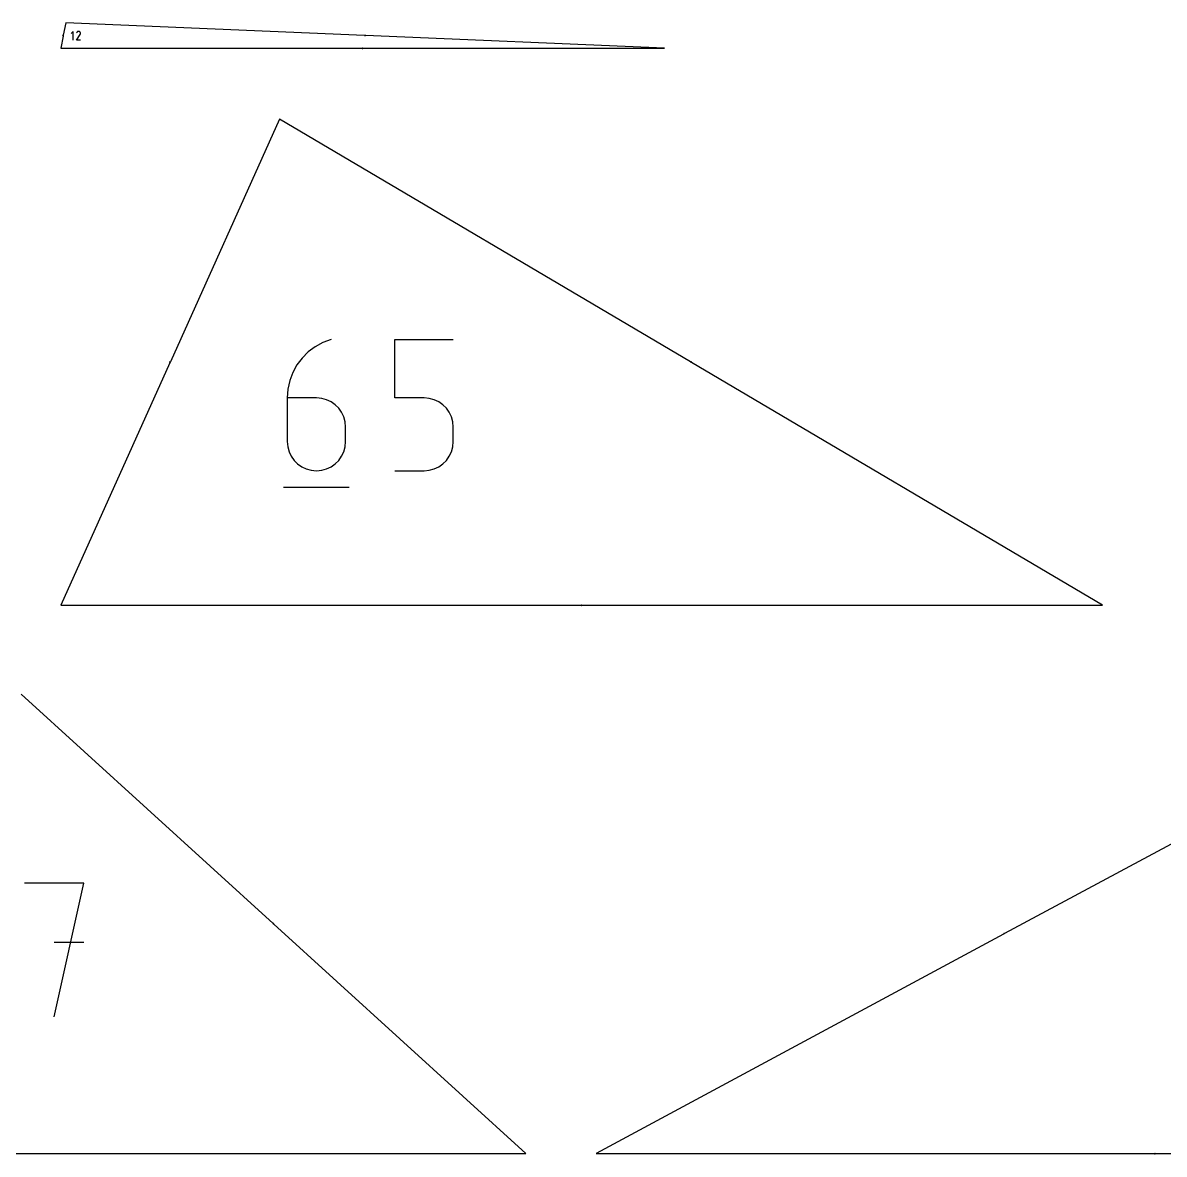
# Model space of a CAD drawing. Extents: x 0 to 500, y 0 to 1020.
# Drawn here: x 102.4 to 153.9, y 521.5 to 572.5 of the extents above; entities that cross this region are included whole.
import ezdxf

# ---------------------------------------------------------------- set-up
doc = ezdxf.new("R2010")
doc.units = 0

msp = doc.modelspace()

# ---------------------------------------------------------------- linework, layer by layer
at = {"layer": 'annotation', "color": 1}
for p, q in [((104.703717, 572.152584), (104.615071, 572.063912)), ((104.703717, 571.753839), (104.703717, 572.152584)), ((104.885441, 572.132252), (104.87437, 572.12133)), ((104.898019, 572.140926), (104.885441, 572.132252)), ((104.911766, 572.147262), (104.898019, 572.140926)), ((104.926348, 572.151174), (104.911766, 572.147262)), ((104.941425, 572.152574), (104.926348, 572.151174)), ((104.956663, 572.151374), (104.941425, 572.152574)), ((104.971724, 572.147488), (104.956663, 572.151374)), ((104.986271, 572.140828), (104.971724, 572.147488)), ((104.999282, 572.131588), (104.986271, 572.140828)), ((104.986271, 572.140828), (104.986271, 572.140828)), ((105.010161, 572.120502), (104.999282, 572.131588)), ((104.242882, 571.962235), (104.241856, 571.956964)), ((104.254224, 571.957293), (104.242882, 571.962235)), ((104.24425, 571.969172), (104.244242, 571.968885)), ((104.244242, 571.968885), (104.244281, 571.968601)), ((104.244308, 571.969456), (104.24425, 571.969172)), ((104.244281, 571.968601), (104.244369, 571.968328)), ((104.244417, 571.96973), (104.244308, 571.969456)), ((104.244369, 571.968328), (104.244502, 571.968071)), ((104.244576, 571.969987), (104.244417, 571.96973)), ((104.244502, 571.968071), (104.244682, 571.967838)), ((104.244653, 571.970083), (104.244576, 571.969987)), ((104.244576, 571.969987), (104.244576, 571.969987)), ((104.244737, 571.970172), (104.244653, 571.970083)), ((104.244682, 571.967838), (104.244907, 571.967636)), ((104.244827, 571.970255), (104.244737, 571.970172)), ((104.244925, 571.970332), (104.244827, 571.970255)), ((104.244907, 571.967636), (104.244907, 571.967636)), ((104.244907, 571.967636), (104.245887, 571.966973)), ((104.245027, 571.970401), (104.244925, 571.970332)), ((104.245135, 571.970463), (104.245027, 571.970401)), ((104.245248, 571.970517), (104.245135, 571.970463)), ((104.245364, 571.970563), (104.245248, 571.970517)), ((104.245483, 571.9706), (104.245364, 571.970563)), ((104.246643, 571.970848), (104.245483, 571.9706)), ((104.245483, 571.9706), (104.245483, 571.9706)), ((104.245887, 571.966973), (104.24692, 571.966418)), ((104.247811, 571.970976), (104.246643, 571.970848)), ((104.24692, 571.966418), (104.247998, 571.965973)), ((104.248161, 571.961208), (104.247648, 571.958572)), ((104.248978, 571.970986), (104.247811, 571.970976)), ((104.247998, 571.965973), (104.249111, 571.965638)), ((104.250136, 571.970879), (104.248978, 571.970986)), ((104.249111, 571.965638), (104.250251, 571.965416)), ((104.251276, 571.970657), (104.250136, 571.970879)), ((104.250251, 571.965416), (104.251409, 571.965309)), ((104.252389, 571.970322), (104.251276, 571.970657)), ((104.251409, 571.965309), (104.252577, 571.965318)), ((104.253467, 571.969876), (104.252389, 571.970322)), ((104.252577, 571.965318), (104.253745, 571.965444)), ((104.2545, 571.969319), (104.253467, 571.969876)), ((104.253745, 571.965444), (104.254904, 571.96569)), ((104.25548, 571.968654), (104.2545, 571.969319)), ((104.254904, 571.96569), (104.255023, 571.965727)), ((104.254904, 571.96569), (104.254904, 571.96569)), ((104.255023, 571.965727), (104.255139, 571.965772)), ((104.255139, 571.965772), (104.25525, 571.965826)), ((104.25525, 571.965826), (104.255358, 571.965888)), ((104.255358, 571.965888), (104.25546, 571.965957)), ((104.25546, 571.965957), (104.255558, 571.966034)), ((104.255704, 571.968452), (104.25548, 571.968654)), ((104.25548, 571.968654), (104.25548, 571.968654)), ((104.255558, 571.966034), (104.25565, 571.966119)), ((104.25565, 571.966119), (104.255736, 571.96621)), ((104.255883, 571.968219), (104.255704, 571.968452)), ((104.255736, 571.96621), (104.255816, 571.966309)), ((104.255816, 571.966309), (104.255973, 571.966564)), ((104.255816, 571.966309), (104.255816, 571.966309)), ((104.256016, 571.967963), (104.255883, 571.968219)), ((104.255973, 571.966564), (104.256079, 571.966837)), ((104.256103, 571.96769), (104.256016, 571.967963)), ((104.256079, 571.966837), (104.256136, 571.96712)), ((104.256143, 571.967406), (104.256103, 571.96769)), ((104.256136, 571.96712), (104.256143, 571.967406)), ((104.853264, 571.753835), (105.016903, 572.017273)), ((105.030357, 571.753835), (104.853264, 571.753835)), ((104.865142, 572.108245), (104.853515, 572.085939)), ((104.87437, 572.12133), (104.865142, 572.108245)), ((105.01881, 572.107907), (105.010161, 572.120502)), ((105.016903, 572.017273), (105.017099, 572.017515)), ((105.016903, 572.017273), (105.016903, 572.017273)), ((105.017099, 572.017515), (105.017287, 572.017759)), ((105.017287, 572.017759), (105.017468, 572.018007)), ((105.017468, 572.018007), (105.017643, 572.018262)), ((105.017643, 572.018262), (105.017814, 572.018525)), ((105.017814, 572.018525), (105.017982, 572.018798)), ((105.017982, 572.018798), (105.018148, 572.019083)), ((105.018148, 572.019083), (105.018313, 572.019382)), ((105.018313, 572.019382), (105.018479, 572.019699)), ((105.018479, 572.019699), (105.025235, 572.034206)), ((105.018479, 572.019699), (105.018479, 572.019699)), ((105.025134, 572.094144), (105.01881, 572.107907)), ((105.029035, 572.079552), (105.025134, 572.094144)), ((105.025235, 572.034206), (105.029183, 572.049243)), ((105.030417, 572.064472), (105.029035, 572.079552)), ((105.029183, 572.049243), (105.030417, 572.064472)), ((117.861111, 571.956097), (117.867138, 571.95584)), ((117.861795, 571.964275), (117.861625, 571.960269)), ((117.861625, 571.960269), (117.861625, 571.960269)), ((117.861625, 571.960269), (117.861647, 571.959785)), ((117.861647, 571.959785), (117.861753, 571.959327)), ((117.861753, 571.959327), (117.861933, 571.958901)), ((117.861889, 571.965087), (117.861795, 571.964275)), ((117.864472, 571.964161), (117.861795, 571.964275)), ((117.862095, 571.965862), (117.861889, 571.965087)), ((117.861933, 571.958901), (117.862182, 571.958516)), ((117.862407, 571.966592), (117.862095, 571.965862)), ((117.862182, 571.958516), (117.862491, 571.958179)), ((117.862815, 571.967265), (117.862407, 571.966592)), ((117.862491, 571.958179), (117.862853, 571.957899)), ((117.863312, 571.967874), (117.862815, 571.967265)), ((117.862853, 571.957899), (117.863262, 571.957682)), ((117.863262, 571.957682), (117.863709, 571.957539)), ((117.863892, 571.968408), (117.863312, 571.967874)), ((117.863709, 571.957539), (117.864187, 571.957475)), ((117.864545, 571.968859), (117.863892, 571.968408)), ((117.864187, 571.957475), (117.86467, 571.957498)), ((117.864187, 571.957475), (117.864187, 571.957475)), ((117.864951, 571.964097), (117.864472, 571.964161)), ((117.865265, 571.969216), (117.864545, 571.968859)), ((117.86467, 571.957498), (117.865129, 571.957603)), ((117.865399, 571.963954), (117.864951, 571.964097)), ((117.865129, 571.957603), (117.865554, 571.957784)), ((117.866044, 571.969471), (117.865265, 571.969216)), ((117.865808, 571.963739), (117.865399, 571.963954)), ((117.865554, 571.957784), (117.865939, 571.958032)), ((117.86617, 571.96346), (117.865808, 571.963739)), ((117.865939, 571.958032), (117.866275, 571.958341)), ((117.866044, 571.969471), (117.866044, 571.969471)), ((117.866479, 571.963124), (117.86617, 571.96346)), ((117.866275, 571.958341), (117.866555, 571.958704)), ((117.866727, 571.96274), (117.866479, 571.963124)), ((117.866555, 571.958704), (117.866771, 571.959113)), ((117.866907, 571.962315), (117.866727, 571.96274)), ((117.866771, 571.959113), (117.866914, 571.959561)), ((117.867012, 571.961857), (117.866907, 571.962315)), ((117.866914, 571.959561), (117.866978, 571.960041)), ((117.866978, 571.960041), (117.867035, 571.961374)), ((117.867035, 571.961374), (117.867012, 571.961857)), ((117.867035, 571.961374), (117.867035, 571.961374)), ((117.871554, 571.961175), (117.871497, 571.959841)), ((117.871497, 571.959841), (117.871497, 571.959841)), ((117.871497, 571.959841), (117.87152, 571.959358)), ((117.87152, 571.959358), (117.871626, 571.9589)), ((117.871618, 571.961654), (117.871554, 571.961175)), ((117.871762, 571.962102), (117.871618, 571.961654)), ((117.871626, 571.9589), (117.871806, 571.958475)), ((117.871978, 571.962511), (117.871762, 571.962102)), ((117.871846, 571.967012), (117.871782, 571.966534)), ((117.871782, 571.966534), (117.871782, 571.966534)), ((117.871782, 571.966534), (117.871805, 571.966051)), ((117.871805, 571.966051), (117.87191, 571.965592)), ((117.871806, 571.958475), (117.872055, 571.958091)), ((117.87199, 571.967458), (117.871846, 571.967012)), ((117.87191, 571.965592), (117.872091, 571.965167)), ((117.872258, 571.962874), (117.871978, 571.962511)), ((117.872206, 571.967866), (117.87199, 571.967458)), ((117.872055, 571.958091), (117.872364, 571.957755)), ((117.872091, 571.965167), (117.872339, 571.964781)), ((117.872486, 571.968228), (117.872206, 571.967866)), ((117.872594, 571.963183), (117.872258, 571.962874)), ((117.872339, 571.964781), (117.872648, 571.964444)), ((117.872364, 571.957755), (117.872726, 571.957476)), ((117.872822, 571.968537), (117.872486, 571.968228)), ((117.872979, 571.963432), (117.872594, 571.963183)), ((117.872648, 571.964444), (117.873011, 571.964164)), ((117.872726, 571.957476), (117.873135, 571.957261)), ((117.873207, 571.968785), (117.872822, 571.968537)), ((117.873405, 571.963612), (117.872979, 571.963432)), ((117.873011, 571.964164), (117.873419, 571.963948)), ((117.873135, 571.957261), (117.873582, 571.957118)), ((117.873632, 571.968965), (117.873207, 571.968785)), ((117.873862, 571.963717), (117.873405, 571.963612)), ((117.873419, 571.963948), (117.873866, 571.963804)), ((117.873582, 571.957118), (117.87406, 571.957054)), ((117.87409, 571.969071), (117.873632, 571.968965)), ((117.874345, 571.96374), (117.873862, 571.963717)), ((117.873866, 571.963804), (117.874345, 571.96374)), ((117.87406, 571.957054), (117.874543, 571.957077)), ((117.87406, 571.957054), (117.87406, 571.957054)), ((117.874573, 571.969093), (117.87409, 571.969071)), ((117.874345, 571.96374), (117.874827, 571.963763)), ((117.874824, 571.963677), (117.874345, 571.96374)), ((117.874345, 571.96374), (117.874345, 571.96374)), ((117.874345, 571.96374), (117.874345, 571.96374)), ((117.874543, 571.957077), (117.875, 571.957182)), ((117.875051, 571.96903), (117.874573, 571.969093)), ((117.874573, 571.969093), (117.874573, 571.969093)), ((117.875271, 571.963533), (117.874824, 571.963677)), ((117.874827, 571.963763), (117.875285, 571.963868)), ((117.875, 571.957182), (117.875425, 571.957361)), ((117.875499, 571.968886), (117.875051, 571.96903)), ((117.875679, 571.963317), (117.875271, 571.963533)), ((117.875285, 571.963868), (117.87571, 571.964049)), ((117.875425, 571.957361), (117.87581, 571.957609)), ((117.875907, 571.96867), (117.875499, 571.968886)), ((117.876042, 571.963036), (117.875679, 571.963317)), ((117.87571, 571.964049), (117.876095, 571.964298)), ((117.87581, 571.957609), (117.876147, 571.957917)), ((117.87627, 571.96839), (117.875907, 571.96867)), ((117.876351, 571.9627), (117.876042, 571.963036)), ((117.876095, 571.964298), (117.876432, 571.964607)), ((117.876147, 571.957917), (117.876427, 571.958278)), ((117.876579, 571.968054), (117.87627, 571.96839)), ((117.876599, 571.962314), (117.876351, 571.9627)), ((117.876427, 571.958278), (117.876643, 571.958687)), ((117.876432, 571.964607), (117.876712, 571.96497)), ((117.876827, 571.967669), (117.876579, 571.968054)), ((117.876779, 571.961889), (117.876599, 571.962314)), ((117.876643, 571.958687), (117.876787, 571.959134)), ((117.876712, 571.96497), (117.876928, 571.965379)), ((117.876885, 571.96143), (117.876779, 571.961889)), ((117.876787, 571.959134), (117.876851, 571.959613)), ((117.877007, 571.967245), (117.876827, 571.967669)), ((117.876851, 571.959613), (117.876907, 571.960947)), ((117.876907, 571.960947), (117.876885, 571.96143)), ((117.876907, 571.960947), (117.876907, 571.960947)), ((117.876928, 571.965379), (117.877072, 571.965827)), ((117.877113, 571.966788), (117.877007, 571.967245)), ((117.877072, 571.965827), (117.877136, 571.966307)), ((117.877136, 571.966307), (117.877113, 571.966788)), ((117.877136, 571.966307), (117.877136, 571.966307)), ((117.755558, 571.395854), (117.749526, 571.395854)), ((117.749924, 571.389801), (117.749865, 571.388988)), ((117.749865, 571.388988), (117.749865, 571.384965)), ((117.752544, 571.388988), (117.749865, 571.388988)), ((117.749865, 571.384965), (117.749865, 571.384965)), ((117.749865, 571.384965), (117.749908, 571.384483)), ((117.749908, 571.384483), (117.750032, 571.384029)), ((117.750097, 571.390583), (117.749924, 571.389801)), ((117.750032, 571.384029), (117.75023, 571.383611)), ((117.750377, 571.391324), (117.750097, 571.390583)), ((117.75023, 571.383611), (117.750495, 571.383237)), ((117.750756, 571.392013), (117.750377, 571.391324)), ((117.750495, 571.383237), (117.750817, 571.382913)), ((117.751227, 571.392641), (117.750756, 571.392013)), ((117.750817, 571.382913), (117.751191, 571.382648)), ((117.751191, 571.382648), (117.751609, 571.38245)), ((117.751782, 571.393198), (117.751227, 571.392641)), ((117.751609, 571.38245), (117.752062, 571.382325)), ((117.752415, 571.393675), (117.751782, 571.393198)), ((117.752062, 571.382325), (117.752544, 571.382282)), ((117.753118, 571.394061), (117.752415, 571.393675)), ((117.753025, 571.388945), (117.752544, 571.388988)), ((117.752544, 571.382282), (117.753025, 571.382325)), ((117.752544, 571.382282), (117.752544, 571.382282)), ((117.753478, 571.38882), (117.753025, 571.388945)), ((117.753025, 571.382325), (117.753478, 571.38245)), ((117.753884, 571.394346), (117.753118, 571.394061)), ((117.753895, 571.388622), (117.753478, 571.38882)), ((117.753478, 571.38245), (117.753895, 571.382648)), ((117.753884, 571.394346), (117.753884, 571.394346)), ((117.754269, 571.388357), (117.753895, 571.388622)), ((117.753895, 571.382648), (117.754269, 571.382913)), ((117.754592, 571.388034), (117.754269, 571.388357)), ((117.754269, 571.382913), (117.754592, 571.383237)), ((117.754856, 571.387659), (117.754592, 571.388034)), ((117.754592, 571.383237), (117.754856, 571.383611)), ((117.755055, 571.387242), (117.754856, 571.387659)), ((117.754856, 571.383611), (117.755055, 571.384029)), ((117.75518, 571.386788), (117.755055, 571.387242)), ((117.755055, 571.384029), (117.75518, 571.384483)), ((117.755223, 571.386306), (117.75518, 571.386788)), ((117.75518, 571.384483), (117.755223, 571.384965)), ((117.755223, 571.384965), (117.755223, 571.386306)), ((117.755223, 571.386306), (117.755223, 571.386306)), ((117.76544, 571.395854), (117.759408, 571.395854)), ((117.759789, 571.392146), (117.759746, 571.391664)), ((117.759746, 571.391664), (117.759746, 571.390329)), ((117.759746, 571.390329), (117.759746, 571.390329)), ((117.759746, 571.390329), (117.759789, 571.389848)), ((117.759914, 571.3926), (117.759789, 571.392146)), ((117.759789, 571.389848), (117.759914, 571.389395)), ((117.760112, 571.393017), (117.759914, 571.3926)), ((117.759914, 571.389395), (117.760112, 571.388978)), ((117.760376, 571.393392), (117.760112, 571.393017)), ((117.760112, 571.388978), (117.760376, 571.388605)), ((117.760699, 571.393715), (117.760376, 571.393392)), ((117.760376, 571.388605), (117.760699, 571.388282)), ((117.761073, 571.39398), (117.760699, 571.393715)), ((117.760699, 571.388282), (117.761073, 571.388019)), ((117.76149, 571.394178), (117.761073, 571.39398)), ((117.761073, 571.388019), (117.76149, 571.387821)), ((117.76108, 571.382282), (117.761847, 571.38257)), ((117.76108, 571.382282), (117.76108, 571.382282)), ((117.761943, 571.394303), (117.76149, 571.394178)), ((117.76149, 571.387821), (117.761943, 571.387697)), ((117.761847, 571.38257), (117.762552, 571.382957)), ((117.762425, 571.394346), (117.761943, 571.394303)), ((117.761943, 571.387697), (117.762425, 571.387654)), ((117.762906, 571.394303), (117.762425, 571.394346)), ((117.762425, 571.394346), (117.762425, 571.394346)), ((117.762425, 571.387654), (117.765104, 571.387654)), ((117.762552, 571.382957), (117.763185, 571.383435)), ((117.763359, 571.394178), (117.762906, 571.394303)), ((117.763185, 571.383435), (117.763742, 571.383994)), ((117.763776, 571.39398), (117.763359, 571.394178)), ((117.763742, 571.383994), (117.764213, 571.384623)), ((117.76415, 571.393715), (117.763776, 571.39398)), ((117.764473, 571.393392), (117.76415, 571.393715)), ((117.764213, 571.384623), (117.764592, 571.385313)), ((117.764738, 571.393017), (117.764473, 571.393392)), ((117.764592, 571.385313), (117.764872, 571.386055)), ((117.764936, 571.3926), (117.764738, 571.393017)), ((117.764872, 571.386055), (117.765045, 571.386839)), ((117.765061, 571.392146), (117.764936, 571.3926)), ((117.765045, 571.386839), (117.765104, 571.387654)), ((117.765104, 571.391664), (117.765061, 571.392146)), ((117.765104, 571.387654), (117.765104, 571.391664)), ((117.765104, 571.391664), (117.765104, 571.391664)), ((116.336289, 558.255672), (115.959235, 558.114299)), ((116.336289, 558.255672), (116.336289, 558.255672)), ((119.214263, 555.616236), (119.214263, 558.255672)), ((119.214263, 558.255672), (121.846637, 558.255672)), ((115.613238, 557.923816), (115.30185, 557.688996)), ((115.959235, 558.114299), (115.613238, 557.923816)), ((109.069077, 557.226397), (109.069024, 557.225579)), ((109.069024, 557.225579), (109.069088, 557.224778)), ((109.069077, 557.226397), (109.069077, 557.226397)), ((109.069088, 557.224778), (109.069264, 557.224004)), ((109.069264, 557.224004), (109.069544, 557.223268)), ((109.069544, 557.223268), (109.069924, 557.22258)), ((109.069924, 557.22258), (109.070398, 557.22195)), ((109.070398, 557.22195), (109.070959, 557.221391)), ((109.070959, 557.221391), (109.071603, 557.220911)), ((109.071603, 557.220911), (109.072322, 557.220522)), ((109.073422, 557.222964), (109.072322, 557.220522)), ((109.072322, 557.220522), (109.075977, 557.218875)), ((109.072431, 557.233736), (109.072357, 557.233286)), ((109.072357, 557.233286), (109.072361, 557.232828)), ((109.072361, 557.232828), (109.072444, 557.232373)), ((109.072579, 557.23417), (109.072431, 557.233736)), ((109.072444, 557.232373), (109.072608, 557.231932)), ((109.072802, 557.234575), (109.072579, 557.23417)), ((109.072608, 557.231932), (109.072854, 557.231515)), ((109.073096, 557.234942), (109.072802, 557.234575)), ((109.072854, 557.231515), (109.073325, 557.230917)), ((109.073461, 557.235261), (109.073096, 557.234942)), ((109.073659, 557.223386), (109.073422, 557.222964)), ((109.073877, 557.235505), (109.073461, 557.235261)), ((109.073461, 557.235261), (109.073461, 557.235261)), ((109.073958, 557.223748), (109.073659, 557.223386)), ((109.074318, 557.235667), (109.073877, 557.235505)), ((109.07431, 557.224048), (109.073958, 557.223748)), ((109.074704, 557.22428), (109.07431, 557.224048)), ((109.074773, 557.235749), (109.074318, 557.235667)), ((109.07513, 557.224442), (109.074704, 557.22428)), ((109.075231, 557.235752), (109.074773, 557.235749)), ((109.075579, 557.22453), (109.07513, 557.224442)), ((109.075682, 557.235679), (109.075231, 557.235752)), ((109.07604, 557.224539), (109.075579, 557.22453)), ((109.076115, 557.235529), (109.075682, 557.235679)), ((109.075977, 557.218875), (109.075977, 557.218875)), ((109.075977, 557.218875), (109.076434, 557.218716)), ((109.076504, 557.224466), (109.07604, 557.224539)), ((109.07652, 557.235306), (109.076115, 557.235529)), ((109.076434, 557.218716), (109.076899, 557.218644)), ((109.076961, 557.224308), (109.076504, 557.224466)), ((109.076886, 557.23501), (109.07652, 557.235306)), ((109.077202, 557.234644), (109.076886, 557.23501)), ((109.076899, 557.218644), (109.077361, 557.218653)), ((109.078178, 557.223759), (109.076961, 557.224308)), ((109.076961, 557.224308), (109.076961, 557.224308)), ((109.077209, 557.234635), (109.077202, 557.234644)), ((109.077202, 557.234644), (109.077202, 557.234644)), ((109.077215, 557.234627), (109.077209, 557.234635)), ((109.077221, 557.234619), (109.077215, 557.234627)), ((109.077226, 557.234611), (109.077221, 557.234619)), ((109.077231, 557.234603), (109.077226, 557.234611)), ((109.077236, 557.234595), (109.077231, 557.234603)), ((109.077241, 557.234587), (109.077236, 557.234595)), ((109.077245, 557.234578), (109.077241, 557.234587)), ((109.077249, 557.23457), (109.077245, 557.234578)), ((109.082481, 557.226783), (109.077249, 557.23457)), ((109.077249, 557.23457), (109.077249, 557.23457)), ((109.077361, 557.218653), (109.077811, 557.218741)), ((109.077811, 557.218741), (109.078239, 557.218902)), ((109.078599, 557.223522), (109.078178, 557.223759)), ((109.078239, 557.218902), (109.078633, 557.219135)), ((109.078962, 557.223222), (109.078599, 557.223522)), ((109.078633, 557.219135), (109.078986, 557.219433)), ((109.079261, 557.22287), (109.078962, 557.223222)), ((109.078986, 557.219433), (109.079285, 557.219795)), ((109.079494, 557.222476), (109.079261, 557.22287)), ((109.079285, 557.219795), (109.079522, 557.220216)), ((109.079656, 557.222049), (109.079494, 557.222476)), ((109.079522, 557.220216), (109.079681, 557.220673)), ((109.079522, 557.220216), (109.079522, 557.220216)), ((109.079744, 557.221599), (109.079656, 557.222049)), ((109.079659, 557.216848), (109.082136, 557.222347)), ((109.079681, 557.220673), (109.079753, 557.221137)), ((109.079753, 557.221137), (109.079744, 557.221599)), ((109.084682, 557.231667), (109.082481, 557.226783)), ((115.028624, 557.41461), (114.79711, 557.105431)), ((115.30185, 557.688996), (115.028624, 557.41461)), ((132.566558, 557.223406), (132.572859, 557.219686)), ((132.569091, 557.226495), (132.569041, 557.225936)), ((132.569041, 557.225936), (132.569086, 557.225382)), ((132.569086, 557.225382), (132.569224, 557.224845)), ((132.569241, 557.227046), (132.569091, 557.226495)), ((132.569224, 557.224845), (132.569452, 557.224338)), ((132.569493, 557.227576), (132.569241, 557.227046)), ((132.569452, 557.224338), (132.569765, 557.223873)), ((132.571966, 557.231764), (132.569493, 557.227576)), ((132.569493, 557.227576), (132.569493, 557.227576)), ((132.569765, 557.223873), (132.570161, 557.223464)), ((132.570161, 557.223464), (132.570637, 557.223122)), ((132.570637, 557.223122), (132.570637, 557.223122)), ((132.570637, 557.223122), (132.571167, 557.22287)), ((132.571167, 557.22287), (132.571717, 557.222721)), ((132.571717, 557.222721), (132.572276, 557.222671)), ((132.57253, 557.232579), (132.571966, 557.231764)), ((132.574764, 557.230112), (132.571966, 557.231764)), ((132.572276, 557.222671), (132.572829, 557.222717)), ((132.573194, 557.233291), (132.57253, 557.232579)), ((132.572829, 557.222717), (132.573366, 557.222855)), ((132.573944, 557.233893), (132.573194, 557.233291)), ((132.573366, 557.222855), (132.573873, 557.223083)), ((132.573873, 557.223083), (132.574337, 557.223398)), ((132.574766, 557.23438), (132.573944, 557.233893)), ((132.574337, 557.223398), (132.574747, 557.223795)), ((132.574747, 557.223795), (132.575089, 557.224271)), ((132.575241, 557.22977), (132.574764, 557.230112)), ((132.575646, 557.234747), (132.574766, 557.23438)), ((132.575089, 557.224271), (132.575912, 557.225665)), ((132.575638, 557.229361), (132.575241, 557.22977)), ((132.575952, 557.228897), (132.575638, 557.229361)), ((132.576572, 557.234987), (132.575646, 557.234747)), ((132.575912, 557.225665), (132.576164, 557.226195)), ((132.575912, 557.225665), (132.575912, 557.225665)), ((132.57618, 557.228391), (132.575952, 557.228897)), ((132.576164, 557.226195), (132.576314, 557.226745)), ((132.576318, 557.227855), (132.57618, 557.228391)), ((132.576314, 557.226745), (132.576364, 557.227303)), ((132.576364, 557.227303), (132.576318, 557.227855)), ((132.577528, 557.235096), (132.576572, 557.234987)), ((132.578503, 557.235066), (132.577528, 557.235096)), ((132.579482, 557.234894), (132.578503, 557.235066)), ((132.579482, 557.234894), (132.579482, 557.234894)), ((132.580962, 557.217026), (132.588402, 557.229627)), ((132.588402, 557.229627), (132.583947, 557.228479)), ((114.610861, 556.766232), (114.473429, 556.401785)), ((114.79711, 557.105431), (114.610861, 556.766232)), ((114.473429, 556.401785), (114.388365, 556.016862)), ((114.388365, 556.016862), (114.359221, 555.616236)), ((114.359221, 555.616236), (114.359221, 553.64623)), ((115.675408, 555.616236), (114.359221, 555.616236)), ((115.912127, 555.595111), (115.675408, 555.616236)), ((116.134872, 555.534185), (115.912127, 555.595111)), ((116.339937, 555.437132), (116.134872, 555.534185)), ((116.523618, 555.307626), (116.339937, 555.437132)), ((116.68221, 555.149343), (116.523618, 555.307626)), ((116.812009, 554.965955), (116.68221, 555.149343)), ((120.53045, 555.616236), (119.214263, 555.616236)), ((120.766778, 555.595111), (120.53045, 555.616236)), ((120.989314, 555.534185), (120.766778, 555.595111)), ((121.194318, 555.437132), (120.989314, 555.534185)), ((121.378048, 555.307626), (121.194318, 555.437132)), ((121.536763, 555.149343), (121.378048, 555.307626)), ((121.666721, 554.965955), (121.536763, 555.149343)), ((116.909309, 554.761137), (116.812009, 554.965955)), ((116.970406, 554.538563), (116.909309, 554.761137)), ((121.76418, 554.761137), (121.666721, 554.965955)), ((121.825399, 554.538563), (121.76418, 554.761137)), ((116.991595, 554.301907), (116.970406, 554.538563)), ((116.991595, 553.64623), (116.991595, 554.301907)), ((116.991595, 554.301907), (116.991595, 554.301907)), ((121.846637, 554.301907), (121.825399, 554.538563)), ((121.846637, 553.64623), (121.846637, 554.301907)), ((121.846637, 554.301907), (121.846637, 554.301907)), ((114.359221, 553.64623), (114.359221, 553.64623)), ((114.359221, 553.64623), (114.380471, 553.40946)), ((116.970406, 553.40946), (116.991595, 553.64623)), ((121.825387, 553.40946), (121.846637, 553.64623)), ((114.380471, 553.40946), (114.441721, 553.186578)), ((114.441721, 553.186578), (114.53922, 552.981315)), ((116.812009, 552.981315), (116.909309, 553.186578)), ((116.909309, 553.186578), (116.970406, 553.40946)), ((121.666638, 552.981315), (121.764137, 553.186578)), ((121.764137, 553.186578), (121.825387, 553.40946)), ((114.53922, 552.981315), (114.669217, 552.7974)), ((114.669217, 552.7974), (114.827962, 552.638561)), ((114.827962, 552.638561), (115.011705, 552.508528)), ((116.339937, 552.508528), (116.523618, 552.638561)), ((116.523618, 552.638561), (116.68221, 552.7974)), ((116.68221, 552.7974), (116.812009, 552.981315)), ((121.194153, 552.508528), (121.377895, 552.638561)), ((121.377895, 552.638561), (121.536641, 552.7974)), ((121.536641, 552.7974), (121.666638, 552.981315)), ((115.011705, 552.508528), (115.216693, 552.41103)), ((115.216693, 552.41103), (115.439178, 552.349796)), ((115.439178, 552.349796), (115.675408, 552.328556)), ((115.675408, 552.328556), (115.912127, 552.349796)), ((115.675408, 552.328556), (115.675408, 552.328556)), ((115.912127, 552.349796), (116.134872, 552.41103)), ((116.134872, 552.41103), (116.339937, 552.508528)), ((119.214263, 552.328556), (120.53045, 552.328556)), ((120.53045, 552.328556), (120.76668, 552.349796)), ((120.53045, 552.328556), (120.53045, 552.328556)), ((120.76668, 552.349796), (120.989164, 552.41103)), ((120.989164, 552.41103), (121.194153, 552.508528)), ((114.194372, 551.587667), (117.15793, 551.587667)), ((127.637483, 546.274026), (127.631451, 546.274026)), ((127.63185, 546.267973), (127.63179, 546.26716)), ((127.63179, 546.26716), (127.63179, 546.263136)), ((127.634469, 546.26716), (127.63179, 546.26716)), ((127.63179, 546.263136), (127.63179, 546.263136)), ((127.63179, 546.263136), (127.631833, 546.262654)), ((127.631833, 546.262654), (127.631958, 546.262201)), ((127.632023, 546.268755), (127.63185, 546.267973)), ((127.631958, 546.262201), (127.632156, 546.261783)), ((127.632302, 546.269495), (127.632023, 546.268755)), ((127.632156, 546.261783), (127.63242, 546.261408)), ((127.632681, 546.270185), (127.632302, 546.269495)), ((127.63242, 546.261408), (127.632743, 546.261085)), ((127.633152, 546.270813), (127.632681, 546.270185)), ((127.632743, 546.261085), (127.633117, 546.26082)), ((127.633117, 546.26082), (127.633534, 546.260622)), ((127.633708, 546.27137), (127.633152, 546.270813)), ((127.633534, 546.260622), (127.633987, 546.260497)), ((127.634341, 546.271846), (127.633708, 546.27137)), ((127.633987, 546.260497), (127.634469, 546.260454)), ((127.635044, 546.272232), (127.634341, 546.271846)), ((127.63495, 546.267116), (127.634469, 546.26716)), ((127.634469, 546.260454), (127.63495, 546.260497)), ((127.634469, 546.260454), (127.634469, 546.260454)), ((127.635403, 546.266992), (127.63495, 546.267116)), ((127.63495, 546.260497), (127.635403, 546.260622)), ((127.63581, 546.272518), (127.635044, 546.272232)), ((127.63582, 546.266793), (127.635403, 546.266992)), ((127.635403, 546.260622), (127.63582, 546.26082)), ((127.63581, 546.272518), (127.63581, 546.272518)), ((127.636194, 546.266529), (127.63582, 546.266793)), ((127.63582, 546.26082), (127.636194, 546.261085)), ((127.636517, 546.266205), (127.636194, 546.266529)), ((127.636194, 546.261085), (127.636517, 546.261408)), ((127.636782, 546.265831), (127.636517, 546.266205)), ((127.636517, 546.261408), (127.636782, 546.261783)), ((127.63698, 546.265413), (127.636782, 546.265831)), ((127.636782, 546.261783), (127.63698, 546.262201)), ((127.637105, 546.26496), (127.63698, 546.265413)), ((127.63698, 546.262201), (127.637105, 546.262654)), ((127.637148, 546.264478), (127.637105, 546.26496)), ((127.637105, 546.262654), (127.637148, 546.263136)), ((127.637148, 546.263136), (127.637148, 546.264478)), ((127.637148, 546.264478), (127.637148, 546.264478)), ((127.641715, 546.270325), (127.641672, 546.269843)), ((127.641672, 546.269843), (127.641672, 546.268508)), ((127.641672, 546.268508), (127.641672, 546.268508)), ((127.641672, 546.268508), (127.641715, 546.268026)), ((127.641715, 546.263625), (127.641672, 546.263144)), ((127.641672, 546.263144), (127.641672, 546.263144)), ((127.641672, 546.263144), (127.641715, 546.262664)), ((127.641839, 546.270778), (127.641715, 546.270325)), ((127.641715, 546.268026), (127.641839, 546.267573)), ((127.641839, 546.264079), (127.641715, 546.263625)), ((127.641715, 546.262664), (127.641839, 546.262212)), ((127.642038, 546.271194), (127.641839, 546.270778)), ((127.641839, 546.267573), (127.642038, 546.267155)), ((127.642038, 546.264497), (127.641839, 546.264079)), ((127.641839, 546.262212), (127.642038, 546.261795)), ((127.642303, 546.271568), (127.642038, 546.271194)), ((127.642038, 546.267155), (127.642302, 546.266781)), ((127.642303, 546.264872), (127.642038, 546.264497)), ((127.642038, 546.261795), (127.642302, 546.261422)), ((127.642302, 546.266781), (127.642625, 546.266457)), ((127.642302, 546.261422), (127.642625, 546.261099)), ((127.642626, 546.27189), (127.642303, 546.271568)), ((127.642626, 546.265195), (127.642303, 546.264872)), ((127.642625, 546.266457), (127.642999, 546.266193)), ((127.642625, 546.261099), (127.642999, 546.260835)), ((127.643, 546.272154), (127.642626, 546.27189)), ((127.643, 546.26546), (127.642626, 546.265195)), ((127.642999, 546.266193), (127.643417, 546.265994)), ((127.642999, 546.260835), (127.643417, 546.260636)), ((127.643417, 546.272351), (127.643, 546.272154)), ((127.643417, 546.265658), (127.643, 546.26546)), ((127.64387, 546.272475), (127.643417, 546.272351)), ((127.643417, 546.265994), (127.64387, 546.26587)), ((127.64387, 546.265783), (127.643417, 546.265658)), ((127.643417, 546.260636), (127.64387, 546.260512)), ((127.644351, 546.272518), (127.64387, 546.272475)), ((127.64387, 546.26587), (127.644351, 546.265826)), ((127.644351, 546.265826), (127.64387, 546.265783)), ((127.64387, 546.260512), (127.644351, 546.260468)), ((127.644831, 546.272475), (127.644351, 546.272518)), ((127.644351, 546.272518), (127.644351, 546.272518)), ((127.644351, 546.265826), (127.644832, 546.26587)), ((127.644351, 546.265826), (127.644351, 546.265826)), ((127.644831, 546.265783), (127.644351, 546.265826)), ((127.644351, 546.265826), (127.644351, 546.265826)), ((127.644351, 546.260468), (127.644832, 546.260512)), ((127.644351, 546.260468), (127.644351, 546.260468)), ((127.645284, 546.272351), (127.644831, 546.272475)), ((127.645284, 546.265658), (127.644831, 546.265783)), ((127.644832, 546.26587), (127.645285, 546.265994)), ((127.644832, 546.260512), (127.645285, 546.260636)), ((127.645701, 546.272154), (127.645284, 546.272351)), ((127.645701, 546.26546), (127.645284, 546.265658)), ((127.645285, 546.265994), (127.645702, 546.266193)), ((127.645285, 546.260636), (127.645702, 546.260835)), ((127.646075, 546.27189), (127.645701, 546.272154)), ((127.646075, 546.265195), (127.645701, 546.26546)), ((127.645702, 546.266193), (127.646076, 546.266458)), ((127.645702, 546.260835), (127.646076, 546.261099)), ((127.646399, 546.271568), (127.646075, 546.27189)), ((127.646399, 546.264872), (127.646075, 546.265195)), ((127.646076, 546.266458), (127.646399, 546.266781)), ((127.646076, 546.261099), (127.646399, 546.261422)), ((127.646663, 546.271194), (127.646399, 546.271568)), ((127.646399, 546.266781), (127.646663, 546.267155)), ((127.646663, 546.264497), (127.646399, 546.264872)), ((127.646399, 546.261422), (127.646663, 546.261795)), ((127.646862, 546.270778), (127.646663, 546.271194)), ((127.646663, 546.267155), (127.646862, 546.267573)), ((127.646862, 546.264079), (127.646663, 546.264497)), ((127.646663, 546.261795), (127.646862, 546.262212)), ((127.646986, 546.270325), (127.646862, 546.270778)), ((127.646862, 546.267573), (127.646986, 546.268027)), ((127.646986, 546.263625), (127.646862, 546.264079)), ((127.646862, 546.262212), (127.646986, 546.262664)), ((127.64703, 546.269843), (127.646986, 546.270325)), ((127.646986, 546.268027), (127.64703, 546.268508)), ((127.64703, 546.263144), (127.646986, 546.263625)), ((127.646986, 546.262664), (127.64703, 546.263144)), ((127.64703, 546.269843), (127.64703, 546.269843)), ((127.64703, 546.268508), (127.64703, 546.269843)), ((127.64703, 546.263144), (127.64703, 546.263144)), ((105.185267, 533.730285), (102.501895, 533.730285)), ((103.84377, 527.69601), (105.185267, 533.730285)), ((113.728094, 531.88489), (113.732555, 531.880829)), ((113.730523, 531.886515), (113.730466, 531.88606)), ((113.730466, 531.88606), (113.730488, 531.885603)), ((113.730488, 531.885603), (113.730586, 531.885156)), ((113.730657, 531.886957), (113.730523, 531.886515)), ((113.730586, 531.885156), (113.730761, 531.884728)), ((113.73087, 531.887377), (113.730657, 531.886957)), ((113.730761, 531.884728), (113.731012, 531.884331)), ((113.731163, 531.887762), (113.73087, 531.887377)), ((113.731012, 531.884331), (113.731339, 531.883976)), ((113.733862, 531.890728), (113.731163, 531.887762)), ((113.731163, 531.887762), (113.731163, 531.887762)), ((113.731339, 531.883976), (113.731339, 531.883976)), ((113.731339, 531.883976), (113.731724, 531.883683)), ((113.731724, 531.883683), (113.732143, 531.88347)), ((113.732143, 531.88347), (113.732585, 531.883336)), ((113.732585, 531.883336), (113.73304, 531.88328)), ((113.73304, 531.88328), (113.733496, 531.883302)), ((113.733496, 531.883302), (113.733944, 531.883401)), ((113.734455, 531.891291), (113.733862, 531.890728)), ((113.735843, 531.888924), (113.733862, 531.890728)), ((113.733944, 531.883401), (113.734371, 531.883577)), ((113.734371, 531.883577), (113.734769, 531.883828)), ((113.73511, 531.891754), (113.734455, 531.891291)), ((113.734769, 531.883828), (113.735125, 531.884156)), ((113.735816, 531.892114), (113.73511, 531.891754)), ((113.735125, 531.884156), (113.736023, 531.885143)), ((113.735402, 531.878238), (113.739863, 531.874177)), ((113.736561, 531.892369), (113.735816, 531.892114)), ((113.73617, 531.888568), (113.735843, 531.888924)), ((113.736023, 531.885143), (113.736316, 531.885528)), ((113.736023, 531.885143), (113.736023, 531.885143)), ((113.736422, 531.888171), (113.73617, 531.888568)), ((113.736316, 531.885528), (113.736529, 531.885947)), ((113.736598, 531.887744), (113.736422, 531.888171)), ((113.736529, 531.885947), (113.736663, 531.886388)), ((113.737333, 531.892517), (113.736561, 531.892369)), ((113.736697, 531.887298), (113.736598, 531.887744)), ((113.736663, 531.886388), (113.736719, 531.886842)), ((113.736719, 531.886842), (113.736697, 531.887298)), ((113.738121, 531.892556), (113.737333, 531.892517)), ((113.737831, 531.879863), (113.737774, 531.879408)), ((113.737774, 531.879408), (113.737796, 531.878951)), ((113.737796, 531.878951), (113.737894, 531.878504)), ((113.737965, 531.880305), (113.737831, 531.879863)), ((113.737894, 531.878504), (113.738069, 531.878076)), ((113.738178, 531.880725), (113.737965, 531.880305)), ((113.738069, 531.878076), (113.73832, 531.877679)), ((113.738911, 531.892483), (113.738121, 531.892556)), ((113.738471, 531.88111), (113.738178, 531.880725)), ((113.73832, 531.877679), (113.738646, 531.877324)), ((113.74117, 531.884076), (113.738471, 531.88111)), ((113.738471, 531.88111), (113.738471, 531.88111)), ((113.738646, 531.877324), (113.738646, 531.877324)), ((113.738646, 531.877324), (113.739032, 531.877031)), ((113.739693, 531.892296), (113.738911, 531.892483)), ((113.739032, 531.877031), (113.739451, 531.876818)), ((113.739451, 531.876818), (113.739893, 531.876684)), ((113.740454, 531.891992), (113.739693, 531.892296)), ((113.739893, 531.876684), (113.740348, 531.876628)), ((113.740348, 531.876628), (113.740804, 531.87665)), ((113.740454, 531.891992), (113.740454, 531.891992)), ((113.740804, 531.87665), (113.741252, 531.876749)), ((113.741763, 531.884639), (113.74117, 531.884076)), ((113.743151, 531.882272), (113.74117, 531.884076)), ((113.741252, 531.876749), (113.741679, 531.876925)), ((113.741679, 531.876925), (113.742077, 531.877176)), ((113.742418, 531.885102), (113.741763, 531.884639)), ((113.742077, 531.877176), (113.742433, 531.877504)), ((113.743124, 531.885462), (113.742418, 531.885102)), ((113.742433, 531.877504), (113.743331, 531.878491)), ((113.743869, 531.885717), (113.743124, 531.885462)), ((113.743478, 531.881916), (113.743151, 531.882272)), ((113.743331, 531.878491), (113.743624, 531.878876)), ((113.743331, 531.878491), (113.743331, 531.878491)), ((113.74373, 531.881519), (113.743478, 531.881916)), ((113.743624, 531.878876), (113.743837, 531.879295)), ((113.743906, 531.881092), (113.74373, 531.881519)), ((113.743837, 531.879295), (113.743971, 531.879736)), ((113.744641, 531.885865), (113.743869, 531.885717)), ((113.744005, 531.880646), (113.743906, 531.881092)), ((113.743971, 531.879736), (113.744027, 531.88019)), ((113.744027, 531.88019), (113.744005, 531.880646)), ((113.745429, 531.885904), (113.744641, 531.885865)), ((113.746219, 531.885831), (113.745429, 531.885904)), ((113.747001, 531.885644), (113.746219, 531.885831)), ((113.747762, 531.88534), (113.747001, 531.885644)), ((113.747762, 531.88534), (113.747762, 531.88534)), ((105.185267, 531.043129), (103.84377, 531.043129)), ((146.696144, 531.43499), (146.696085, 531.43451)), ((146.696085, 531.43451), (146.696096, 531.433749)), ((146.696282, 531.43544), (146.696144, 531.43499)), ((146.696492, 531.435851), (146.696282, 531.43544)), ((146.696767, 531.436217), (146.696492, 531.435851)), ((146.697099, 531.43653), (146.696767, 531.436217)), ((146.697481, 531.436784), (146.697099, 531.43653)), ((146.697904, 531.43697), (146.697481, 531.436784)), ((146.69836, 531.437083), (146.697904, 531.43697)), ((146.698843, 531.437114), (146.69836, 531.437083)), ((146.699322, 531.437054), (146.698843, 531.437114)), ((146.698843, 531.437114), (146.698843, 531.437114)), ((146.699771, 531.436915), (146.699322, 531.437054)), ((146.700181, 531.436704), (146.699771, 531.436915)), ((146.700547, 531.436428), (146.700181, 531.436704)), ((146.70086, 531.436096), (146.700547, 531.436428)), ((146.70085, 531.424904), (146.70143, 531.434264)), ((146.705565, 531.427443), (146.70085, 531.424904)), ((146.701113, 531.435714), (146.70086, 531.436096)), ((146.701299, 531.435291), (146.701113, 531.435714)), ((146.701409, 531.434834), (146.701299, 531.435291)), ((146.701437, 531.434351), (146.701409, 531.434834)), ((146.70143, 531.434264), (146.701432, 531.434273)), ((146.70143, 531.434264), (146.70143, 531.434264)), ((146.701432, 531.434273), (146.701433, 531.434282)), ((146.701433, 531.434282), (146.701435, 531.434291)), ((146.701435, 531.434291), (146.701436, 531.4343)), ((146.701436, 531.43431), (146.701437, 531.43432)), ((146.701436, 531.4343), (146.701436, 531.43431)), ((146.701437, 531.43434), (146.701437, 531.434351)), ((146.701437, 531.434351), (146.701437, 531.434351)), ((146.701437, 531.43433), (146.701437, 531.43434)), ((146.701437, 531.43432), (146.701437, 531.43433)), ((146.708551, 531.442745), (146.70383, 531.440203)), ((146.711907, 531.430858), (146.708551, 531.442745)), ((146.711096, 531.438018), (146.708736, 531.436747)), ((153.500608, 521.529471), (153.500608, 521.514837)), ((153.500608, 521.514837), (153.503862, 521.518091)), ((153.509402, 521.526807), (153.50935, 521.526225)), ((153.50935, 521.526225), (153.50935, 521.524598)), ((153.50935, 521.524598), (153.50935, 521.524598)), ((153.50935, 521.524598), (153.509402, 521.524016)), ((153.509402, 521.518684), (153.50935, 521.518099)), ((153.50935, 521.518099), (153.50935, 521.518099)), ((153.50935, 521.518099), (153.509402, 521.517517)), ((153.509553, 521.527356), (153.509402, 521.526807)), ((153.509402, 521.524016), (153.509553, 521.523468)), ((153.509553, 521.519234), (153.509402, 521.518684)), ((153.509402, 521.517517), (153.509553, 521.516969)), ((153.509793, 521.527861), (153.509553, 521.527356)), ((153.509553, 521.523468), (153.509793, 521.522963)), ((153.509793, 521.519741), (153.509553, 521.519234)), ((153.509553, 521.516969), (153.509793, 521.516464)), ((153.510113, 521.528314), (153.509793, 521.527861)), ((153.509793, 521.522963), (153.510113, 521.52251)), ((153.510113, 521.520195), (153.509793, 521.519741)), ((153.509793, 521.516464), (153.510113, 521.516011)), ((153.510505, 521.528706), (153.510113, 521.528314)), ((153.510113, 521.52251), (153.510505, 521.522118)), ((153.510505, 521.520587), (153.510113, 521.520195)), ((153.510113, 521.516011), (153.510505, 521.515619)), ((153.510959, 521.529026), (153.510505, 521.528706)), ((153.510505, 521.522118), (153.510959, 521.521797)), ((153.510959, 521.520909), (153.510505, 521.520587)), ((153.510505, 521.515619), (153.510959, 521.515298)), ((153.511465, 521.529267), (153.510959, 521.529026)), ((153.510959, 521.521797), (153.511465, 521.521557)), ((153.511465, 521.521149), (153.510959, 521.520909)), ((153.510959, 521.515298), (153.511465, 521.515058)), ((153.512015, 521.529418), (153.511465, 521.529267)), ((153.511465, 521.521557), (153.512015, 521.521406)), ((153.512015, 521.521301), (153.511465, 521.521149)), ((153.511465, 521.515058), (153.512015, 521.514907)), ((153.512599, 521.52947), (153.512015, 521.529418)), ((153.512015, 521.521406), (153.512599, 521.521353)), ((153.512599, 521.521353), (153.512015, 521.521301)), ((153.512015, 521.514907), (153.512599, 521.514854)), ((153.515849, 521.52947), (153.512599, 521.52947)), ((153.512599, 521.52947), (153.512599, 521.52947)), ((153.512599, 521.521353), (153.514226, 521.521353)), ((153.514226, 521.521353), (153.512599, 521.521353)), ((153.512599, 521.521353), (153.512599, 521.521353)), ((153.512599, 521.514854), (153.515849, 521.514854))]:
    msp.add_line(p, q, dxfattribs=at)
at = {"layer": 'boundary', "color": 5}
for p, q in [((104.361138, 572.538269), (104.254091, 571.988224)), ((117.844005, 571.964372), (104.361138, 572.538269)), ((104.244387, 571.938359), (104.13734, 571.388314)), ((104.254091, 571.988224), (104.224307, 571.968144)), ((104.224307, 571.968144), (104.244387, 571.938359)), ((117.870462, 571.988669), (117.844005, 571.964372)), ((117.894759, 571.962211), (117.870462, 571.988669)), ((131.377625, 571.388314), (117.894759, 571.962211)), ((104.13734, 571.388314), (117.732083, 571.388314)), ((117.732083, 571.388314), (117.757483, 571.362914)), ((117.757483, 571.362914), (117.782883, 571.388314)), ((117.782883, 571.388314), (131.377625, 571.388314)), ((114.014768, 568.187914), (109.086488, 557.250358)), ((132.55625, 557.240114), (114.014768, 568.187914)), ((109.065619, 557.204042), (104.13734, 546.266486)), ((109.086488, 557.250358), (109.052896, 557.237634)), ((109.052896, 557.237634), (109.065619, 557.204042)), ((132.591036, 557.249072), (132.55625, 557.240114)), ((132.599994, 557.214286), (132.591036, 557.249072)), ((151.141476, 546.266486), (132.599994, 557.214286)), ((104.13734, 546.266486), (127.614008, 546.266486)), ((127.614008, 546.266486), (127.639408, 546.241086)), ((127.639408, 546.241086), (127.664808, 546.266486)), ((127.664808, 546.266486), (151.141476, 546.266486)), ((113.72027, 531.902207), (102.35425, 542.248065)), ((165.110545, 541.345496), (146.727065, 531.445868)), ((113.756152, 531.903893), (113.72027, 531.902207)), ((113.757838, 531.868012), (113.756152, 531.903893)), ((125.123858, 521.522154), (113.757838, 531.868012)), ((146.692659, 531.456189), (146.682338, 531.421782)), ((146.727065, 531.445868), (146.692659, 531.456189)), ((146.682338, 531.421782), (128.298858, 521.522154)), ((97.54906, 521.522154), (125.123858, 521.522154)), ((128.298858, 521.522154), (153.482827, 521.522154)), ((153.482827, 521.522154), (153.508227, 521.496754)), ((153.508227, 521.496754), (153.533627, 521.522154)), ((153.533627, 521.522154), (178.717596, 521.522154))]:
    msp.add_line(p, q, dxfattribs=at)

doc.saveas('drawing.dxf')
